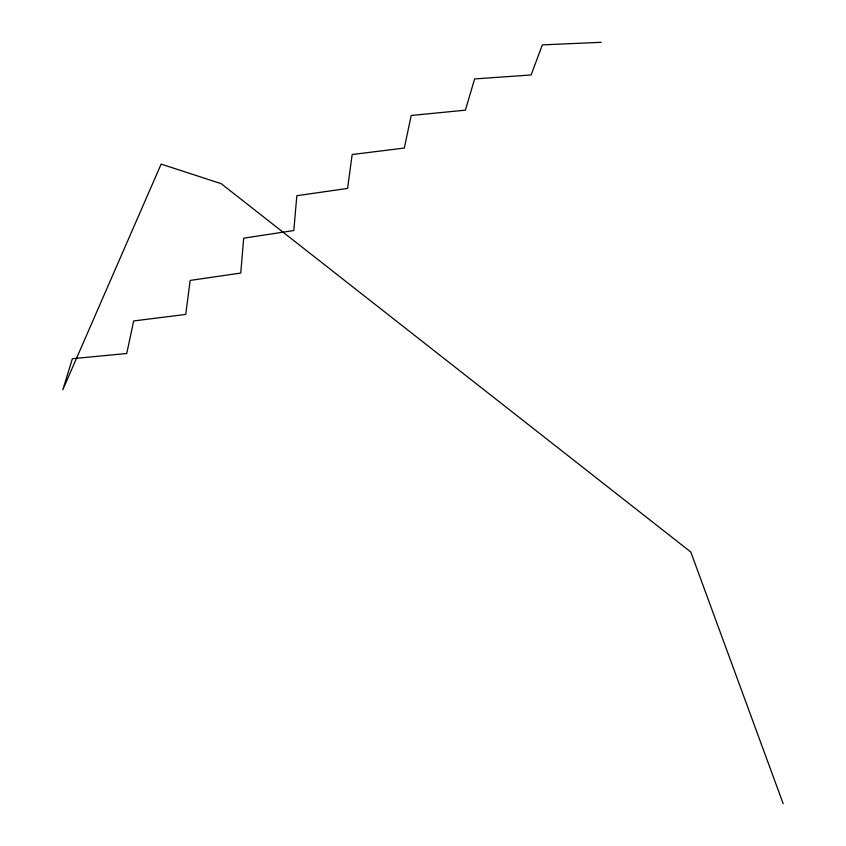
<?xml version="1.0" encoding="UTF-8"?>
<svg xmlns="http://www.w3.org/2000/svg" width="846" height="846" viewBox="0 0 846 846"><rect width="100%" height="100%" fill="white"/><g stroke="black" fill="none" stroke-linecap="round" stroke-linejoin="round"><path stroke-width="1.27" d="M601.22 42.3L542.36 44.88L531.108 74.966L474.627 78.932L465.395 110.17L411.23 115.468L404.325 148.05L352.179 154.522L347.558 188.425L296.84 195.712L293.805 230.535L243.68 238.17L240.75 273.047L190.17 280.417L185.739 314.426L133.679 320.941L126.731 353.501L72.386 358.693L62.816 389.742L161.131 164.113L221.176 183.656L690.791 552.004L783.185 803.7"/></g></svg>
